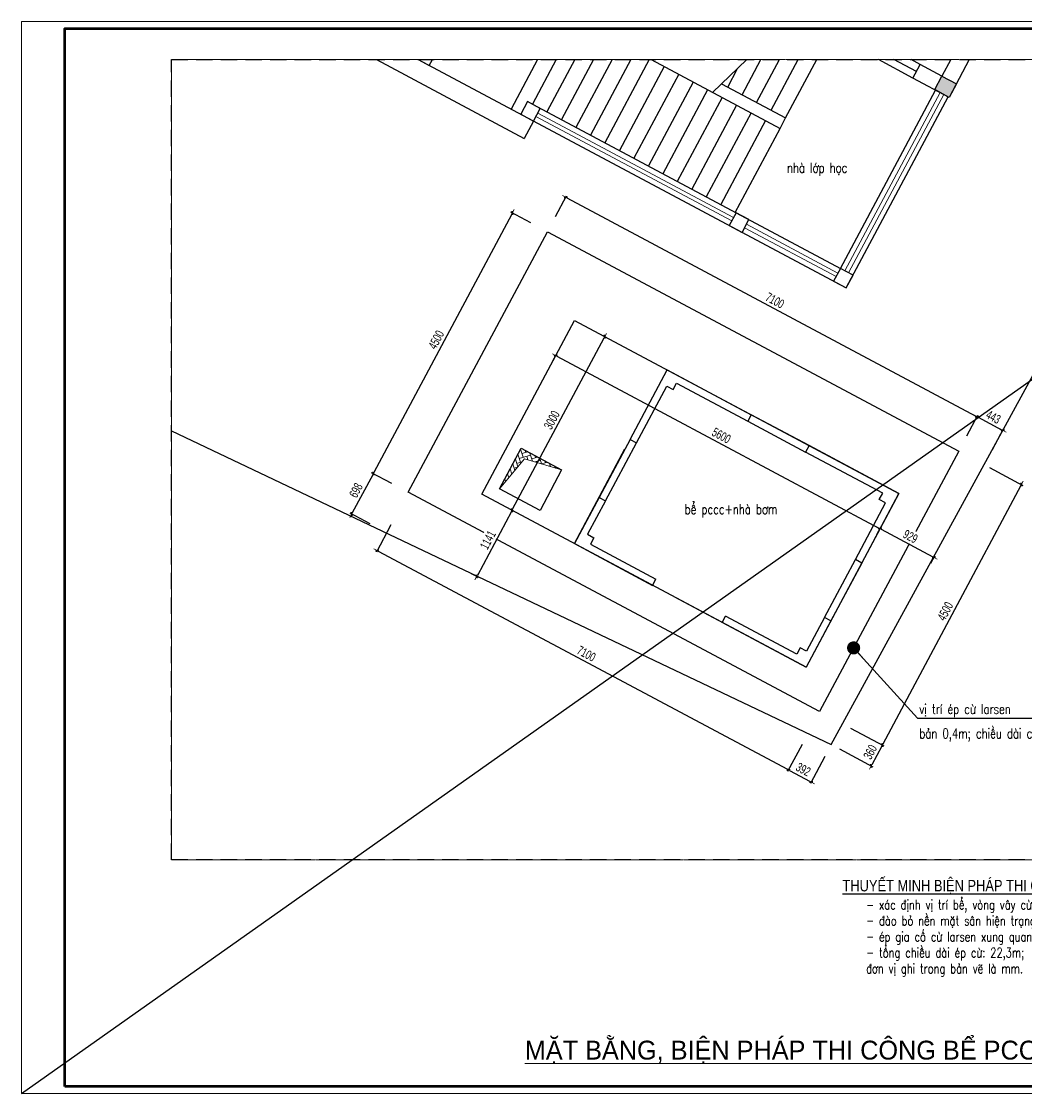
# Model space of a CAD drawing. Header units: millimetres. Extents: x 105214 to 359741, y -482084 to -322745.
# Drawn here: x 174941 to 190250, y -478817 to -462482 of the extents above; entities that cross this region are included whole.
import ezdxf
from ezdxf.enums import TextEntityAlignment as Align
from ezdxf.xclip import XClip

# ---------------------------------------------------------------- set-up
doc = ezdxf.new("R2010")
doc.units = ezdxf.units.MM
doc.header["$LTSCALE"] = 20
doc.header["$MEASUREMENT"] = 0
doc.header["$PDMODE"] = 32
for name, pattern in [('CENTER', [2, 1.25, -0.25, 0.25, -0.25]), ('DASHED2', [0.375, 0.25, -0.125]), ('HIDDEN', [0.375, 0.25, -0.125])]:
    doc.linetypes.add(name, pattern=pattern)
doc.layers.get('Defpoints').update_dxf_attribs({"color": 1})
for name, color, linetype, lineweight in [('BICO-250-HATCH', 250, 'Continuous', 9), ('BICO-9-NÉT CỬA', 9, 'Continuous', 25), ('cat2', 22, 'Continuous', 30), ('EG Text2', 7, 'Continuous', 18), ('ISO', 153, 'Continuous', 13), ('LC Dim', 8, 'Continuous', 18), ('LC Hatch', 252, 'Continuous', 9), ('LC Net dam 1', 30, 'Continuous', 30), ('LC Net thay', 7, 'Continuous', 25), ('LC Text1', 3, 'Continuous', 20), ('LC Text2', 7, 'Continuous', 25), ('manh1', 67, 'Continuous', 13), ('TEXT2', 7, 'Continuous', 18), ('thay1', 63, 'Continuous', 25), ('truc', 76, 'CENTER', 9)]:
    doc.layers.add(name, color=color, linetype=linetype, lineweight=lineweight)
doc.layers.add('KCS_Plotter', color=11, linetype='Continuous', plot=False)
doc.layers.add('Khungten_LCDI', color=7, linetype='Continuous')
doc.styles.add('EG Hai', font='VHAVANB.TTF')
doc.styles.add('HOATBIF', font='hoatbif.shx', dxfattribs={"width": 0.7})
doc.styles.add('Khungten', font='VHAVAN.TTF', dxfattribs={"width": 0.9, "height": 5000})
doc.styles.add('LC 1', font='VHAVANB.TTF')
doc.styles.add('LC 3', font='vnsimli.shx', dxfattribs={"width": 0.75})
doc.styles.add('T2', font='VHARIAL.TTF', dxfattribs={"width": 0.8})
doc.styles.add('Title', font='VHBLACK.TTF', dxfattribs={"width": 0.8})
doc.linetypes.add('FENCELINE2', pattern='A,0.25,-0.1,[132,ltypeshp.shx,S=0.1,R=0,X=-0.1,Y=0],-0.1,1', length=1.45)
doc.linetypes.add('ZIGZAG', pattern='A,0.00254,-5.08,[131,ltypeshp.shx,S=5.08,R=0,X=-5.08,Y=0],-10.16,[131,ltypeshp.shx,S=5.08,R=180,X=5.08,Y=0],-5.08', length=20.32254)
doc.dimstyles.new('1-100', dxfattribs={"dimscale": 100, "dimtxt": 2.5, "dimasz": 0.35, "dimexe": 0.5, "dimexo": 0, "dimgap": 0.8, "dimtad": 1, "dimdec": 0, "dimzin": 0, "dimdsep": 46, "dimtxsty": 'HOATBIF', "dimblk1": 'DOT', "dimblk2": 'DOT', "dimsah": 1, "dimcen": -1, "dimdle": 1, "dimclrd": 256, "dimclre": 256, "dimclrt": 4, "dimadec": 3, "dimazin": 2, "dimtfac": 0.333333, "dimtdec": 0, "dimtix": 1, "dimtmove": 2, "dimatfit": 3, "dimldrblk": 'DOT', "dimfxl": 1, "dimtvp": 0.833333, "dimtolj": 1, "dimtzin": 0, "dimarcsym": 0})
doc.dimstyles.new('MONG', dxfattribs={"dimscale": 50, "dimtxt": 2.5, "dimasz": 0.35, "dimexe": 0.5, "dimexo": 0, "dimgap": 0.8, "dimtad": 1, "dimdec": 0, "dimzin": 0, "dimdsep": 46, "dimtxsty": 'HOATBIF', "dimblk1": 'DOT', "dimblk2": 'DOT', "dimsah": 1, "dimcen": -1, "dimdle": 1, "dimclrd": 256, "dimclre": 256, "dimclrt": 4, "dimadec": 3, "dimazin": 2, "dimtfac": 0.333333, "dimtdec": 0, "dimtix": 1, "dimtmove": 2, "dimatfit": 3, "dimldrblk": 'DOT', "dimfxl": 1, "dimtvp": 0.833333, "dimtolj": 1, "dimtzin": 0, "dimarcsym": 0})

# ---------------------------------------------------------------- blocks, each defined once
blk = doc.blocks.new('TIEUDE1')
at = {"layer": 'LC Text2', "color": 7, "style": 'LC 1'}
blk.add_attdef('TIªU§Ò', text='', height=5, dxfattribs=at).set_placement((0, 0), align=Align.BOTTOM_CENTER)
blk.add_attdef('TL', text='', height=3, dxfattribs=at).set_placement((0, -2), align=Align.TOP_CENTER)
blk = doc.blocks.new('Nha o can bo nhan vien Trung doan')
at = {"layer": 'Defpoints', "lineweight": 0}
blk.add_lwpolyline([(-1200, -14850), (-1200, 14850), (40800, 14850), (40800, -14850)], close=True, dxfattribs=at)
at = {"layer": 'Khungten_LCDI', "color": 5, "lineweight": 60}
blk.add_lwpolyline([(0, -14650), (0, 14650), (40600, 14650), (40600, -14650)], close=True, dxfattribs=at)
at = {"color": 7, "style": 'Khungten', "width": 0.8}
for tag, p in [('REVISION', (39499, -10746)), ('NGAYHT', (39546, -11609))]:
    blk.add_attdef(tag, text='', height=200, dxfattribs=at).set_placement(p, align=Align.CENTER)
at = {"layer": 'LC Text1', "style": 'Title', "width": 1.485915}
for tag, p, p2 in [('TENBANVE1', (36913, -8886), (40339, -8886)), ('TENBANVE2', (36913, -9562), (40339, -9562))]:
    blk.add_attdef(tag, text='', height=250, dxfattribs=at).set_placement(p, p2, align=Align.FIT)
at = {"layer": 'LC Text1', "style": 'Title', "width": 0.7}
blk.add_attdef('SOBANVE', text='', height=250, dxfattribs=at).set_placement((39562, -13896), align=Align.CENTER)
blk = doc.blocks.new('nhà cải tạo')
at = {"layer": 'BICO-250-HATCH'}
blk.add_hatch(color=256, dxfattribs=at).paths.add_polyline_path([(242, -24600), (7, -24600), (7, -24350), (242, -24350)])
at = {"layer": 'BICO-9-NÉT CỬA'}
for p, q in [((7, -23975), (7, -23275)), ((117, -23975), (117, -23275)), ((242, -23975), (242, -23275))]:
    blk.add_line(p, q, dxfattribs=at)
at = {"layer": 'cat2'}
for points in [[(-3073, -17165), (-3293, -17165), (-3293, -17385), (-3073, -17385)], [(-3073, -24365), (-3293, -24365), (-3293, -24585), (-3073, -24585)]]:
    blk.add_lwpolyline(points, close=True, dxfattribs=at)
blk.add_lwpolyline([(7, -21926), (-1623, -21384)], dxfattribs=at)
at = {"layer": 'LC Net thay'}
for p, q in [((7, -24600), (7, -23975)), ((7, -23975), (242, -23975)), ((242, -24350), (242, -23975)), ((1317, -24350), (242, -24350)), ((1317, -24600), (7, -24600)), ((242, -24600), (7, -24600)), ((242, -24600), (7, -24600))]:
    blk.add_line(p, q, dxfattribs=at)
for points in [[(-3073, -18965), (-3293, -18965), (-3293, -19185), (-3073, -19185)], [(-3073, -22565), (-3293, -22565), (-3293, -22785), (-3073, -22785)], [(242, -24600), (7, -24600), (7, -24350), (242, -24350)]]:
    blk.add_lwpolyline(points, close=True, dxfattribs=at)
at = {"layer": 'manh1'}
for p, q in [((-3213, -19185), (-3213, -22565)), ((-3153, -19185), (-3153, -22565)), ((-3213, -22785), (-3213, -24365)), ((-3153, -22785), (-3153, -24365)), ((-3073, -24445), (7, -24445)), ((-3073, -24505), (7, -24505))]:
    blk.add_line(p, q, dxfattribs=at)
at = {"layer": 'thay1'}
for p, q in [((-3593, -1515), (-3593, -19185)), ((-3293, -1815), (-3293, -24585)), ((-1623, -18800), (-3293, -18800)), ((-1623, -18800), (-1623, -22550)), ((-3073, -19050), (-3073, -24365)), ((-1623, -19050), (-3073, -19050)), ((-3293, -19185), (-3593, -19185)), ((-1623, -19300), (-3073, -19300)), ((-1623, -19550), (-3073, -19550)), ((-1623, -19800), (-3073, -19800)), ((-1623, -20050), (-3073, -20050)), ((-1623, -20300), (-3073, -20300)), ((-1623, -20550), (-3073, -20550)), ((-1623, -20800), (-3073, -20800)), ((-1623, -21050), (-3073, -21050)), ((-1623, -21300), (-3073, -21300)), ((-1623, -21550), (-3073, -21550)), ((-1443, -21444), (-1443, -22550)), ((-1443, -21550), (-1124, -21550)), ((-1623, -21800), (-3073, -21800)), ((-1443, -21800), (-372, -21800)), ((-1623, -22050), (-3073, -22050)), ((-1443, -22050), (7, -22050)), ((-1623, -22300), (-3073, -22300)), ((-1443, -22300), (7, -22300)), ((-3073, -22550), (-1623, -22550)), ((-1623, -22550), (-1443, -22550)), ((-1443, -22550), (7, -22550)), ((-3073, -24365), (7, -24365)), ((-3293, -24585), (7, -24585))]:
    blk.add_line(p, q, dxfattribs=at)
blk = doc.blocks.new('nha bom pccc')
at = {"linetype": 'HIDDEN', "ltscale": 2}
for p, q in [((1.6, -1.5), (1.6, 0.136)), ((3.326, -1.5), (5.6, -1.5))]:
    blk.add_line(p, q, dxfattribs=at)
at = {"layer": 'LC Net thay'}
for p, q in [((1.6, 1.5), (1.6, 1.5)), ((4.05, 1.5), (3.05, 1.5)), ((3.05, 1.39), (4.05, 1.39)), ((1.6, 0.3), (1.6, -0.7)), ((1.71, -0.7), (1.71, 0.3)), ((5.49, -0.7), (5.49, 0.3)), ((5.6, 0.3), (5.6, -0.7))]:
    blk.add_line(p, q, dxfattribs=at)
blk.add_lwpolyline([(5.6, 1.5), (5.6, -1.5), (0, -1.5), (0, 1.5), (5.6, 1.5)], dxfattribs=at)
at = {"layer": 'thay1'}
for p, q in [((3.05, 1.5), (3.05, 1.39)), ((4.05, 1.5), (4.05, 1.39)), ((1.6, 0.3), (1.71, 0.3)), ((5.6, 0.3), (5.49, 0.3)), ((1.6, -0.7), (1.71, -0.7)), ((5.6, -0.7), (5.49, -0.7)), ((2.95, -1.5), (2.95, -1.39)), ((4.15, -1.5), (4.15, -1.39))]:
    blk.add_line(p, q, dxfattribs=at)
for points in [[(1.6, 0.3), (1.6, 1.5), (3.05, 1.5)], [(5.6, 0.3), (5.6, 1.5), (4.05, 1.5)], [(1.71, 1.28), (1.82, 1.28), (1.82, 1.39)], [(1.82, 1.39), (3.05, 1.39)], [(5.38, 1.39), (4.05, 1.39)], [(5.49, 1.28), (5.38, 1.28), (5.38, 1.39)], [(1.71, 0.3), (1.71, 1.28)], [(5.49, 0.3), (5.49, 1.28)], [(1.6, -0.7), (1.6, -1.5), (2.95, -1.5)], [(1.71, -0.7), (1.71, -1.28)], [(5.6, -0.7), (5.6, -1.5), (4.15, -1.5)], [(5.49, -0.7), (5.49, -1.28)], [(1.71, -1.28), (1.82, -1.28), (1.82, -1.39)], [(5.49, -1.28), (5.38, -1.28), (5.38, -1.39)], [(1.82, -1.39), (2.95, -1.39)], [(5.38, -1.39), (4.15, -1.39)]]:
    blk.add_lwpolyline(points, dxfattribs=at)
blk = doc.blocks.new('DOT')
at = {"layer": 'LC Dim', "color": 4}
blk.add_line((-1, -1), (1, 1), dxfattribs=at)
at = {"layer": 'LC Dim'}
blk.add_line((-3, 0), (3, 0), dxfattribs=at)
at = {"layer": 'LC Dim', "color": 4}
blk.add_lwpolyline([(0.5, 1), (-1, -0.5), (-0.5, -1), (1, 0.5)], close=True, dxfattribs=at)
blk = doc.blocks.new('*D314')
at = {"layer": 'Defpoints', "color": 0, "ltscale": 2, "transparency": 16777216}
for p in [(182702, -465552), (180300, -469371), (180584, -469522)]:
    blk.add_point(p, dxfattribs=at)
at = {"layer": 'LC Dim', "lineweight": -2, "ltscale": 2, "transparency": 16777216}
for p, q in [((182409, -465417), (180309, -469354)), ((182702, -465552), (182394, -465388)), ((180584, -469522), (180275, -469358))]:
    blk.add_line(p, q, dxfattribs=at)
at = {"layer": 'LC Dim', "lineweight": -2, "ltscale": 2, "transparency": 16777216, "xscale": 19.25, "yscale": 19.25, "zscale": 19.25}
for p, rotation in [((182418, -465400), 61.91647519544022), ((180300, -469371), 241.9164751954402)]:
    blk.add_blockref('DOT', p, dxfattribs=dict(at, rotation=rotation))
at = {"layer": 'LC Dim', "color": 4, "ltscale": 2, "transparency": 16777216, "insert": (181259, -467332), "char_height": 137.5, "attachment_point": 5, "rotation": 61.9165, "style": 'HOATBIF'}
blk.add_mtext('\\A1;4500', dxfattribs=at)
blk = doc.blocks.new('_Dot')
at = {"color": 0, "linetype": 'ByBlock', "lineweight": -2}
blk.add_line((-0.5, 0), (-1, 0), dxfattribs=at)
at = {"color": 0, "linetype": 'ByBlock', "const_width": 0.5}
blk.add_lwpolyline([(-0.25, 0, 1), (0.25, 0, 1)], format="xyb", close=True, dxfattribs=at)
blk = doc.blocks.new('*D315')
at = {"layer": 'Defpoints', "color": 0, "ltscale": 2, "transparency": 16777216}
for p in [(183076, -465454), (189496, -468504), (189340, -468797)]:
    blk.add_point(p, dxfattribs=at)
at = {"layer": 'LC Dim', "lineweight": -2, "ltscale": 2, "transparency": 16777216}
for p, q in [((183076, -465454), (183245, -465138)), ((183249, -465171), (189479, -468495)), ((189340, -468797), (189509, -468480))]:
    blk.add_line(p, q, dxfattribs=at)
at = {"layer": 'LC Dim', "lineweight": -2, "ltscale": 2, "transparency": 16777216, "xscale": 19.25, "yscale": 19.25, "zscale": 19.25}
for p, rotation in [((183232, -465162), 151.9164751965677), ((189496, -468504), 331.9164751965677)]:
    blk.add_blockref('DOT', p, dxfattribs=dict(at, rotation=rotation))
at = {"layer": 'LC Dim', "color": 4, "ltscale": 2, "transparency": 16777216, "insert": (186417, -466734), "char_height": 137.5, "attachment_point": 5, "rotation": 331.9165, "style": 'HOATBIF'}
blk.add_mtext('\\A1;7100', dxfattribs=at)
blk = doc.blocks.new('*D316')
at = {"layer": 'Defpoints', "color": 0, "ltscale": 2, "transparency": 16777216}
for p in [(183031, -467663), (188019, -470209), (187971, -470299)]:
    blk.add_point(p, dxfattribs=at)
at = {"layer": 'LC Dim', "lineweight": -2, "ltscale": 2, "transparency": 16777216}
for p, q in [((183031, -467663), (183091, -467549)), ((183095, -467582), (188002, -470200)), ((187971, -470299), (188032, -470185))]:
    blk.add_line(p, q, dxfattribs=at)
at = {"layer": 'LC Dim', "lineweight": -2, "ltscale": 2, "transparency": 16777216, "xscale": 19.25, "yscale": 19.25, "zscale": 19.25}
for p, rotation in [((183079, -467573), 151.9164751965685), ((188019, -470209), 331.9164751965685)]:
    blk.add_blockref('DOT', p, dxfattribs=dict(at, rotation=rotation))
at = {"layer": 'LC Dim', "color": 4, "ltscale": 2, "transparency": 16777216, "insert": (185602, -468792), "char_height": 137.5, "attachment_point": 5, "rotation": 331.9165, "style": 'HOATBIF'}
blk.add_mtext('\\A1;5600', dxfattribs=at)
blk = doc.blocks.new('*D317')
at = {"layer": 'Defpoints', "color": 0, "ltscale": 2, "transparency": 16777216}
for p in [(183825, -467285), (183825, -467285), (182413, -469931)]:
    blk.add_point(p, dxfattribs=at)
at = {"layer": 'LC Dim', "lineweight": -2, "ltscale": 2, "transparency": 16777216}
for p, q in [((182422, -469914), (183816, -467302)), ((183825, -467285), (183801, -467272)), ((182413, -469931), (182389, -469918))]:
    blk.add_line(p, q, dxfattribs=at)
at = {"layer": 'LC Dim', "lineweight": -2, "ltscale": 2, "transparency": 16777216, "xscale": 19.25, "yscale": 19.25, "zscale": 19.25}
for p, rotation in [((183825, -467285), 61.91647519683655), ((182413, -469931), 241.9164751968365)]:
    blk.add_blockref('DOT', p, dxfattribs=dict(at, rotation=rotation))
at = {"layer": 'LC Dim', "color": 4, "ltscale": 2, "transparency": 16777216, "insert": (183019, -468555), "char_height": 137.5, "attachment_point": 5, "rotation": 61.9165, "style": 'HOATBIF'}
blk.add_mtext('\\A1;3000', dxfattribs=at)
blk = doc.blocks.new('*D318')
at = {"layer": 'Defpoints', "color": 0, "ltscale": 2, "transparency": 16777216}
for p in [(180584, -469522), (179971, -469987), (180255, -470138)]:
    blk.add_point(p, dxfattribs=at)
at = {"layer": 'LC Dim', "lineweight": -2, "ltscale": 2, "transparency": 16777216}
for p, q in [((180291, -469388), (179980, -469970)), ((180584, -469522), (180275, -469358)), ((180255, -470138), (179947, -469974))]:
    blk.add_line(p, q, dxfattribs=at)
at = {"layer": 'LC Dim', "lineweight": -2, "ltscale": 2, "transparency": 16777216, "xscale": 19.25, "yscale": 19.25, "zscale": 19.25}
for p, rotation in [((180300, -469371), 61.91647519542992), ((179971, -469987), 241.9164751954299)]:
    blk.add_blockref('DOT', p, dxfattribs=dict(at, rotation=rotation))
at = {"layer": 'LC Dim', "color": 4, "ltscale": 2, "transparency": 16777216, "insert": (180036, -469626), "char_height": 137.5, "attachment_point": 5, "rotation": 61.9165, "style": 'HOATBIF'}
blk.add_mtext('\\A1;698', dxfattribs=at)
blk = doc.blocks.new('*D319')
at = {"layer": 'Defpoints', "color": 0, "ltscale": 2, "transparency": 16777216}
for p in [(189340, -468797), (189887, -468713), (189731, -469005)]:
    blk.add_point(p, dxfattribs=at)
at = {"layer": 'LC Dim', "lineweight": -2, "ltscale": 2, "transparency": 16777216}
for p, q in [((189340, -468797), (189509, -468480)), ((189513, -468513), (189870, -468704)), ((189731, -469005), (189900, -468689))]:
    blk.add_line(p, q, dxfattribs=at)
at = {"layer": 'LC Dim', "lineweight": -2, "ltscale": 2, "transparency": 16777216, "xscale": 19.25, "yscale": 19.25, "zscale": 19.25}
for p, rotation in [((189496, -468504), 151.9164751968347), ((189887, -468713), 331.9164751968348)]:
    blk.add_blockref('DOT', p, dxfattribs=dict(at, rotation=rotation))
at = {"layer": 'LC Dim', "color": 4, "ltscale": 2, "transparency": 16777216, "insert": (189744, -468509), "char_height": 137.5, "attachment_point": 5, "rotation": 331.9165, "style": 'HOATBIF'}
blk.add_mtext('\\A1;443', dxfattribs=at)
blk = doc.blocks.new('*D320')
at = {"layer": 'Defpoints', "color": 0, "ltscale": 2, "transparency": 16777216}
for p in [(187971, -470299), (188791, -470736), (188839, -470647)]:
    blk.add_point(p, dxfattribs=at)
at = {"layer": 'LC Dim', "lineweight": -2, "ltscale": 2, "transparency": 16777216}
for p, q in [((187971, -470299), (188032, -470185)), ((188036, -470218), (188822, -470638)), ((188791, -470736), (188852, -470623))]:
    blk.add_line(p, q, dxfattribs=at)
at = {"layer": 'LC Dim', "lineweight": -2, "ltscale": 2, "transparency": 16777216, "xscale": 19.25, "yscale": 19.25, "zscale": 19.25}
for p, rotation in [((188019, -470209), 151.9164752170627), ((188839, -470647), 331.9164752170627)]:
    blk.add_blockref('DOT', p, dxfattribs=dict(at, rotation=rotation))
at = {"layer": 'LC Dim', "color": 4, "ltscale": 2, "transparency": 16777216, "insert": (188482, -470329), "char_height": 137.5, "attachment_point": 5, "rotation": 331.9165, "style": 'HOATBIF', "bg_fill": 3, "box_fill_scale": 1.25, "bg_fill_color": 256, "bg_fill_true_color": 13158600, "bg_fill_transparency": 0}
blk.add_mtext('\\A1;929', dxfattribs=at)
blk = doc.blocks.new('*D321')
at = {"layer": 'Defpoints', "color": 0, "ltscale": 2, "transparency": 16777216}
for p in [(182413, -469931), (181747, -470869), (181876, -470938)]:
    blk.add_point(p, dxfattribs=at)
at = {"layer": 'LC Dim', "lineweight": -2, "ltscale": 2, "transparency": 16777216}
for p, q in [((182404, -469948), (181885, -470921)), ((182413, -469931), (182389, -469918)), ((181747, -470869), (181900, -470951))]:
    blk.add_line(p, q, dxfattribs=at)
at = {"layer": 'LC Dim', "lineweight": -2, "ltscale": 2, "transparency": 16777216, "xscale": 19.25, "yscale": 19.25, "zscale": 19.25}
for p, rotation in [((182413, -469931), 61.91647519683655), ((181876, -470938), 241.9164751968365)]:
    blk.add_blockref('DOT', p, dxfattribs=dict(at, rotation=rotation))
at = {"layer": 'LC Dim', "color": 4, "ltscale": 2, "transparency": 16777216, "insert": (182045, -470382), "char_height": 137.5, "attachment_point": 5, "rotation": 61.9165, "style": 'HOATBIF', "bg_fill": 3, "box_fill_scale": 1.25, "bg_fill_color": 256, "bg_fill_true_color": 13158600, "bg_fill_transparency": 0}
blk.add_mtext('\\A1;1141', dxfattribs=at)
blk = doc.blocks.new('*D322')
at = {"layer": 'Defpoints', "color": 0, "ltscale": 2, "transparency": 16777216}
for p in [(189687, -469279), (187569, -473249), (188053, -473507)]:
    blk.add_point(p, dxfattribs=at)
at = {"layer": 'LC Dim', "lineweight": -2, "ltscale": 2, "transparency": 16777216}
for p, q in [((189687, -469279), (190195, -469550)), ((190162, -469554), (188062, -473491)), ((187569, -473249), (188077, -473520))]:
    blk.add_line(p, q, dxfattribs=at)
at = {"layer": 'LC Dim', "lineweight": -2, "ltscale": 2, "transparency": 16777216, "xscale": 19.25, "yscale": 19.25, "zscale": 19.25}
for p, rotation in [((190171, -469537), 61.91647519769586), ((188053, -473507), 241.9164751976959)]:
    blk.add_blockref('DOT', p, dxfattribs=dict(at, rotation=rotation))
at = {"layer": 'LC Dim', "color": 4, "ltscale": 2, "transparency": 16777216, "insert": (189012, -471469), "char_height": 137.5, "attachment_point": 5, "rotation": 61.9165, "style": 'HOATBIF', "bg_fill": 3, "box_fill_scale": 1.25, "bg_fill_color": 256, "bg_fill_true_color": 13158600, "bg_fill_transparency": 0}
blk.add_mtext('\\A1;4500', dxfattribs=at)
blk = doc.blocks.new('*D323')
at = {"layer": 'Defpoints', "color": 0, "ltscale": 2, "transparency": 16777216}
for p in [(187569, -473249), (187399, -473567)]:
    blk.add_point(p, dxfattribs=at)
at = {"layer": 'LC Dim', "lineweight": -2, "ltscale": 2, "transparency": 16777216}
for p, q in [((187569, -473249), (188077, -473520)), ((188044, -473524), (187892, -473808)), ((187399, -473567), (187908, -473838))]:
    blk.add_line(p, q, dxfattribs=at)
at = {"layer": 'LC Dim', "lineweight": -2, "ltscale": 2, "transparency": 16777216, "xscale": 19.25, "yscale": 19.25, "zscale": 19.25}
for p, rotation in [((188053, -473507), 61.91647519756197), ((187883, -473825), 241.9164751975619)]:
    blk.add_blockref('DOT', p, dxfattribs=dict(at, rotation=rotation))
at = {"layer": 'LC Dim', "color": 4, "ltscale": 2, "transparency": 16777216, "insert": (187869, -473613), "char_height": 137.5, "attachment_point": 5, "rotation": 61.9165, "style": 'HOATBIF', "bg_fill": 3, "box_fill_scale": 1.25, "bg_fill_color": 256, "bg_fill_true_color": 13158600, "bg_fill_transparency": 0}
blk.add_mtext('\\A1;360', dxfattribs=at)
at = {"layer": 'Defpoints', "color": 0, "ltscale": 2, "transparency": 16777216}
blk.add_point((187883, -473825), dxfattribs=at)
blk = doc.blocks.new('*D324')
at = {"layer": 'Defpoints', "color": 0, "ltscale": 2, "transparency": 16777216}
for p in [(180568, -470153), (186833, -473496), (186624, -473885)]:
    blk.add_point(p, dxfattribs=at)
at = {"layer": 'LC Dim', "lineweight": -2, "ltscale": 2, "transparency": 16777216}
for p, q in [((180568, -470153), (180347, -470567)), ((180377, -470552), (186607, -473876)), ((186833, -473496), (186611, -473910))]:
    blk.add_line(p, q, dxfattribs=at)
at = {"layer": 'LC Dim', "lineweight": -2, "ltscale": 2, "transparency": 16777216, "xscale": 19.25, "yscale": 19.25, "zscale": 19.25}
for p, rotation in [((180360, -470543), 151.916475221188), ((186624, -473885), 331.916475221188)]:
    blk.add_blockref('DOT', p, dxfattribs=dict(at, rotation=rotation))
at = {"layer": 'LC Dim', "color": 4, "ltscale": 2, "transparency": 16777216, "insert": (183545, -472115), "char_height": 137.5, "attachment_point": 5, "rotation": 331.9165, "style": 'HOATBIF', "bg_fill": 3, "box_fill_scale": 1.25, "bg_fill_color": 256, "bg_fill_true_color": 13158600, "bg_fill_transparency": 0}
blk.add_mtext('\\A1;7100', dxfattribs=at)
blk = doc.blocks.new('*D325')
at = {"layer": 'Defpoints', "color": 0, "ltscale": 2, "transparency": 16777216}
for p in [(186833, -473496), (187178, -473680)]:
    blk.add_point(p, dxfattribs=at)
at = {"layer": 'LC Dim', "lineweight": -2, "ltscale": 2, "transparency": 16777216}
for p, q in [((186833, -473496), (186611, -473910)), ((187178, -473680), (186957, -474094)), ((186641, -473895), (186953, -474061))]:
    blk.add_line(p, q, dxfattribs=at)
at = {"layer": 'LC Dim', "lineweight": -2, "ltscale": 2, "transparency": 16777216, "xscale": 19.25, "yscale": 19.25, "zscale": 19.25}
for p, rotation in [((186624, -473885), 151.9164752207961), ((186970, -474070), 331.9164752207961)]:
    blk.add_blockref('DOT', p, dxfattribs=dict(at, rotation=rotation))
at = {"layer": 'LC Dim', "color": 4, "ltscale": 2, "transparency": 16777216, "insert": (186850, -473878), "char_height": 137.5, "attachment_point": 5, "rotation": 331.9165, "style": 'HOATBIF', "bg_fill": 3, "box_fill_scale": 1.25, "bg_fill_color": 256, "bg_fill_true_color": 13158600, "bg_fill_transparency": 0}
blk.add_mtext('\\A1;392', dxfattribs=at)
at = {"layer": 'Defpoints', "color": 0, "ltscale": 2, "transparency": 16777216}
blk.add_point((186970, -474070), dxfattribs=at)

msp = doc.modelspace()

# ---------------------------------------------------------------- hatches: boundary and pattern name
at = {"layer": 'LC Hatch', "ltscale": 2}
h = msp.add_hatch(dxfattribs=at)
h.set_pattern_fill('AR-HBONE', color=256, scale=15, angle=-28.08352)
h.set_pattern_definition([(16.91648, (224588.964, -478986.646), (39.94516, 74.862436), [180, -60]), (106.91648, (224646.37, -478969.19), (39.94516, 74.862436), [180, -60])])
h.paths.add_polyline_path([(182604.2, -469144.1), (182222.1, -469603), (182551.7, -468985.4), (183169.2, -469314.9)])

# ---------------------------------------------------------------- linework, layer by layer
at = {"layer": 'ISO', "ltscale": 0.5, "flags": 128}
msp.add_lwpolyline([(183169.2, -469314.9), (182604.2, -469144.1), (182222.1, -469603)], dxfattribs=at)
at = {"layer": 'LC Net dam 1', "linetype": 'FENCELINE2', "ltscale": 30}
msp.add_lwpolyline([(177227.5, -468718), (187274.1, -473500), (192973.2, -463064)], dxfattribs=at)
at = {"layer": 'LC Net dam 1', "linetype": 'ZIGZAG', "ltscale": 0.5}
msp.add_lwpolyline([(187097.9, -472998), (180833.9, -469655.6), (182952.3, -465685.5), (189216.4, -469027.8)], close=True, dxfattribs=at)
at = {"layer": 'LC Net thay', "linetype": 'DASHED2', "ltscale": 50}
msp.add_lwpolyline([(177227.5, -463064), (194725.4, -463064), (194725.4, -475257), (177227.5, -475257)], close=True, dxfattribs=at)

# ---------------------------------------------------------------- block references
at = {"xscale": 1000, "yscale": 1000, "zscale": 1000, "rotation": 331.9164751908809}
msp.add_blockref('nha bom pccc', (182657.7, -468361.9), dxfattribs=at)
at = {"layer": 'EG Text2'}
ref = msp.add_blockref('TIEUDE1', (186641.8, -478385.1), dxfattribs=dict(at, xscale=58.41999999999999, yscale=58.41999999999999, zscale=58.41999999999999))
ref.add_attrib('TIªU§Ò', '%%UmÆt b»ng, biÖn ph¸p thi c«ng bÓ pccc', dxfattribs={"layer": 'TEXT2', "color": 7, "height": 287.684, "style": 'EG Hai'}).set_placement((186647.3, -478385.1), align=Align.BOTTOM_CENTER)
at = {"layer": 'LC Net thay', "xscale": 0.55, "yscale": 0.55, "zscale": 0.55}
msp.add_blockref('Nha o can bo nhan vien Trung doan', (175601.3, -470649.3), dxfattribs=at)
at = {"layer": 'truc'}
ref = msp.add_blockref('nhà cải tạo', (167364.6, -452063.6), dxfattribs=dict(at, rotation=61.91647995739579))
XClip(ref).set_block_clipping_path([(-15819.5758849755, -19620.1557905171), (-7582.3136981353, -35057.8622894213), (3175.1175522208, -29317.904629752), (-5062.1446346194, -13880.1981308479)])

# ---------------------------------------------------------------- texts
at = {"layer": 'LC Text1', "color": 3, "style": 'LC 3', "width": 0.75}
for s, p in [('nhµ líp häc', (186600.5, -464786.5)), ('bÓ pccc+nhµ b¬m', (185043.5, -469988)), ('vÞ trÝ Ðp cõ larsen', (188616.5, -473033.1)), ('b¶n 0,4m; chiÒu dµi cõ l=6,0m', (188616.5, -473405.1))]:
    msp.add_text(s, height=150, dxfattribs=at).set_placement(p)
at = {"layer": 'LC Text1', "color": 3, "insert": (187806.5, -475865.5), "char_height": 146.036, "attachment_point": 1, "style": 'LC 3'}
msp.add_mtext_dynamic_manual_height_columns('- x¸c ®Þnh vÞ trÝ bÓ, vßng v©y cõ;\\P- ®µo bá nÒn mÆt s©n hiÖn tr¹ng l¸t g¹ch terrazzo dµy trung b×nh 50cm;\\P- Ðp gia cè cõ larsen xung quanh bÓ pccc: b¶n 0,4m, chiÒu dµi l=6,0m;\\P- tæng chiÒu dµi Ðp cõ: 22,3m;\\P®¬n vÞ ghi trong b¶n vÏ lµ mm.', width=7504.537, gutter_width=17.8, heights=[0], dxfattribs=at)
at = {"layer": 'LC Text2', "style": 'T2', "width": 0.8}
msp.add_text('%%UthuyÕt minh biÖn ph¸p thi c«ng bÓ pccc:', height=175.244, dxfattribs=at).set_placement((189660.8, -475641.5), align=Align.MIDDLE)

# ---------------------------------------------------------------- dimensions: what is measured, and where the dimension line sits
at = {"layer": 'LC Dim', "ltscale": 2}
for p1, p2, distance, picture, middle in [((183075.7, -465454.2), (189339.8, -468796.6), 331.2, '*D315', (186416.7, -466733.7)), ((182702.3, -465552.1), (180583.9, -469522.3), -322.1, '*D314', (181259.5, -467332.5)), ((182412.8, -469931.4), (183825.1, -467284.6), 0, '*D317', (183019.5, -468554.9)), ((183030.7, -467662.7), (187971.4, -470299), 101.5, '*D316', (185601.9, -468791.8))]:
    dim = msp.add_aligned_dim(p1=p1, p2=p2, distance=distance, dimstyle='MONG', override={"dimscale": 55}, dxfattribs=at)
    dim.commit()
    dim.dimension.update_dxf_attribs({"geometry": picture, "text_midpoint": middle})
for base, p1, p2, angle, picture, middle in [((189886.9, -468713.1), (189339.8, -468796.6), (189731, -469005.3), 151.91648, '*D319', (189744.4, -468509.2)), ((179971.1, -469986.6), (180583.9, -469522.3), (180255.3, -470138.2), 61.91648, '*D318', (180035.9, -469625.5))]:
    dim = msp.add_linear_dim(base=base, p1=p1, p2=p2, angle=angle, dimstyle='MONG', override={"dimscale": 55}, dxfattribs=at)
    dim.commit()
    dim.dimension.update_dxf_attribs({"geometry": picture, "text_midpoint": middle})

# ---------------------------------------------------------------- leaders
at = {"layer": 'LC Dim', "ltscale": 500}
msp.add_leader([(187616.1, -472026.9), (188587.8, -473098.5), (191409.5, -473098.5)], dimstyle='1-100', override={"dimscale": 100, "dimtxt": 2.5, "dimasz": 2, "dimgap": 0.7, "dimfxl": 0.5, "dimarcsym": 1}, dxfattribs=at)

# ---------------------------------------------------------------- next in the draw order: dimensions: what is measured, and where the dimension line sits
at = {"layer": 'LC Dim', "ltscale": 2}
dim = msp.add_linear_dim(base=(181875.8, -470937.9), p1=(182412.8, -469931.4), p2=(181746.8, -470869.1), angle=241.91648, dimstyle='MONG', override={"dimscale": 55, "dimtfill": 1}, dxfattribs=at)
dim.commit()
dim.dimension.update_dxf_attribs({"geometry": '*D321', "text_midpoint": (182044.8, -470381.6)})
dim = msp.add_aligned_dim(p1=(187971.4, -470299), p2=(188791.1, -470736.4), distance=101.5, dimstyle='MONG', override={"dimscale": 55, "dimtfill": 1}, dxfattribs=at)
dim.commit()
dim.dimension.update_dxf_attribs({"geometry": '*D320', "text_midpoint": (188482.1, -470328.6)})

# ---------------------------------------------------------------- next in the draw order: linework, layer by layer
at = {"layer": 'LC Net thay', "linetype": 'Continuous', "ltscale": 10}
msp.add_lwpolyline([(182222.1, -469603), (182551.7, -468985.4), (183169.2, -469314.9), (182839.7, -469932.5)], close=True, dxfattribs=at)

# ---------------------------------------------------------------- next in the draw order: dimensions: what is measured, and where the dimension line sits
at = {"layer": 'LC Dim', "ltscale": 2}
for p1, p2, distance, picture, middle in [((189687.3, -469279.2), (187568.9, -473249.3), 548.4, '*D322', (189012.5, -471469.3)), ((180568.4, -470153.1), (186832.5, -473495.5), -442, '*D324', (183545.5, -472114.8))]:
    dim = msp.add_aligned_dim(p1=p1, p2=p2, distance=distance, dimstyle='MONG', override={"dimscale": 55, "dimtfill": 1}, dxfattribs=at)
    dim.commit()
    dim.dimension.update_dxf_attribs({"geometry": picture, "text_midpoint": middle})

# ---------------------------------------------------------------- next in the draw order: dimensions: what is measured, and where the dimension line sits
for base, p1, p2, angle, picture, middle in [((187883.3, -473825.1), (187568.9, -473249.3), (187399.5, -473566.9), 61.91648, '*D323', (187868.5, -473613.2)), ((186970, -474069.9), (186832.5, -473495.5), (187178.1, -473679.9), 151.91648, '*D325', (186850.3, -473878.2))]:
    dim = msp.add_linear_dim(base=base, p1=p1, p2=p2, angle=angle, dimstyle='MONG', override={"dimscale": 55, "dimtfill": 1}, dxfattribs=at)
    dim.commit()
    dim.dimension.update_dxf_attribs({"geometry": picture, "text_midpoint": middle})

# ---------------------------------------------------------------- next in the draw order: linework, layer by layer
at = {"layer": 'KCS_Plotter', "ltscale": 2}
msp.add_line((174941.3, -478816.8), (198041.3, -462481.8), dxfattribs=at)

doc.saveas('drawing.dxf')
